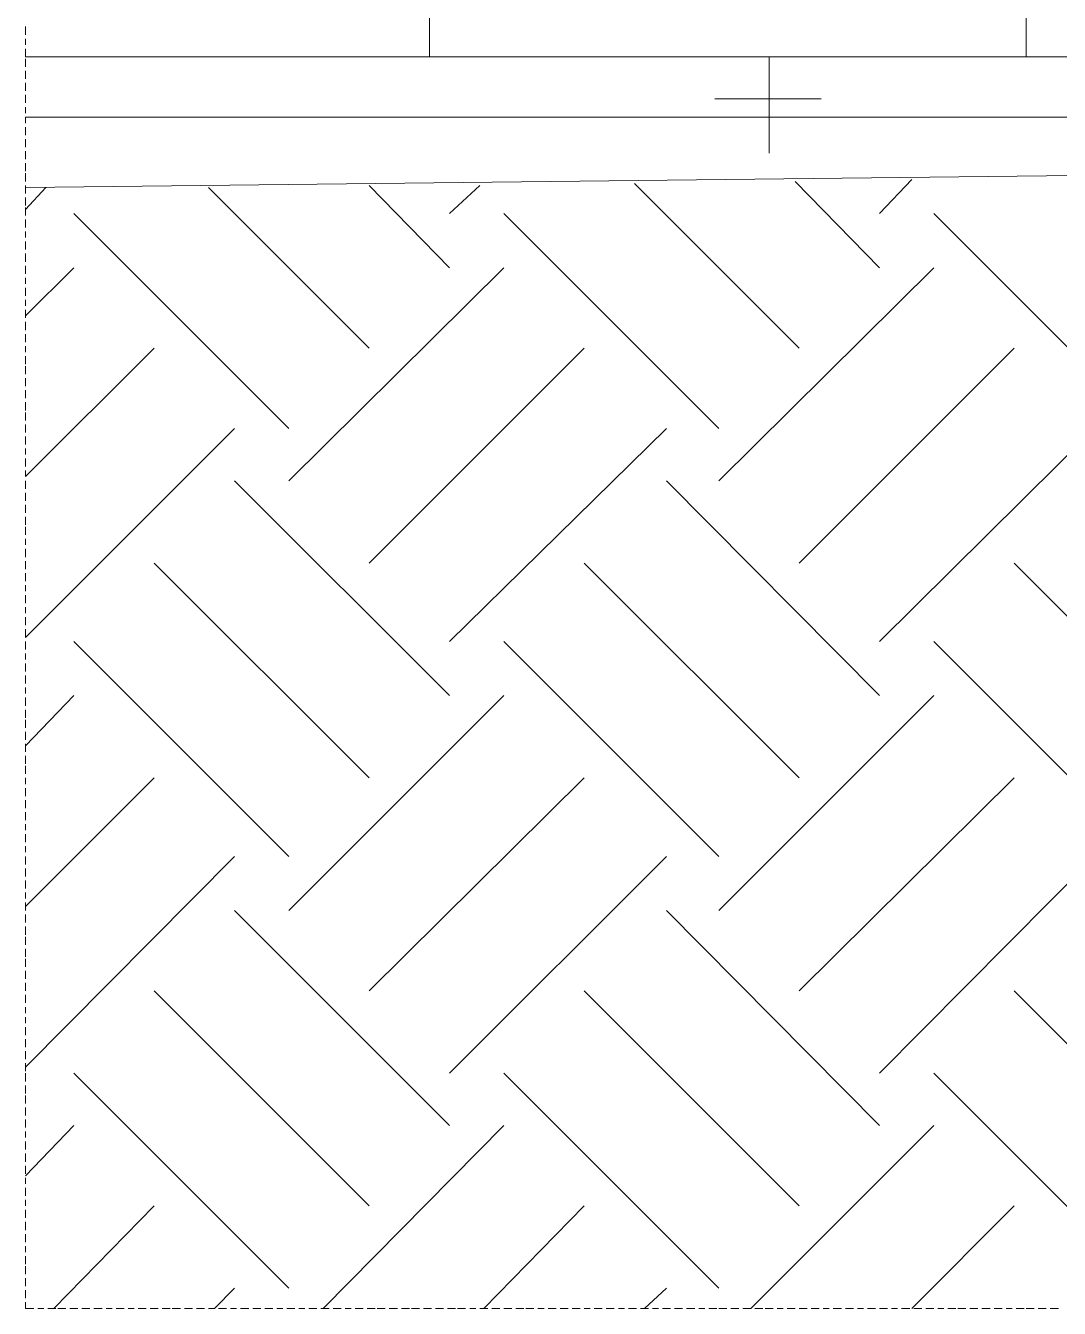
# Model space of a CAD drawing. Header units: millimetres. Extents: x 2928 to 3112, y 1220 to 1280.
# Drawn here: x 3094.189 to 3095.891, y 1250.22 to 1252.333 of the extents above; entities that cross this region are included whole.
import ezdxf

# ---------------------------------------------------------------- set-up
doc = ezdxf.new("R2010")
doc.units = ezdxf.units.MM

msp = doc.modelspace()

# ---------------------------------------------------------------- linework, layer by layer
at = {"color": 7, "linetype": 'Continuous', "lineweight": 9, "true_color": 0x000007}
for points in [[(3095.2406, 1252.65845), (3094.85357, 1252.65845), (3094.85357, 1252.28134)], [(3094.18867, 1252.33096), (3094.18867, 1252.31773), (3094.18867, 1252.31773)], [(3094.18867, 1252.31111), (3094.18867, 1252.30119), (3094.18867, 1252.30119)], [(3094.18867, 1252.29457), (3094.18867, 1252.28134), (3094.18867, 1252.28134)], [(3094.18867, 1252.27803), (3094.18867, 1252.2648), (3094.18867, 1252.2648)], [(3094.18867, 1252.25819), (3094.18867, 1252.24496), (3094.18867, 1252.24496)], [(3094.18867, 1252.23834), (3094.18867, 1252.22511), (3094.18867, 1252.22511)], [(3094.18867, 1252.21849), (3094.18867, 1252.20526), (3094.18867, 1252.20526)], [(3094.18867, 1252.19864), (3094.18867, 1252.18872), (3094.18867, 1252.18872)], [(3094.18867, 1252.1821), (3094.18867, 1252.17218), (3094.18867, 1252.17218)], [(3094.18867, 1252.16556), (3094.18867, 1252.15233), (3094.18867, 1252.15233)], [(3094.18867, 1252.14572), (3094.18867, 1252.13248), (3094.18867, 1252.13248)], [(3094.18867, 1252.12587), (3094.18867, 1252.11264), (3094.18867, 1252.11264)], [(3098.27071, 1252.11264), (3094.18867, 1252.06632), (3094.18867, 1252.06632)], [(3094.18867, 1252.10602), (3094.18867, 1252.09279), (3094.18867, 1252.09279)], [(3094.18867, 1252.08948), (3094.18867, 1252.07625), (3094.18867, 1252.07625)], [(3094.18867, 1252.06963), (3094.18867, 1252.0564), (3094.18867, 1252.0564)], [(3094.18867, 1252.04978), (3094.18867, 1252.03655), (3094.18867, 1252.03655)], [(3094.18867, 1252.03324), (3094.18867, 1252.02001), (3094.18867, 1252.02001)], [(3094.18867, 1252.0134), (3094.18867, 1252.00016), (3094.18867, 1252.00016)], [(3094.18867, 1251.99355), (3094.18867, 1251.98362), (3094.18867, 1251.98362)], [(3094.18867, 1251.97701), (3094.18867, 1251.96378), (3094.18867, 1251.96378)], [(3094.18867, 1251.95716), (3094.18867, 1251.94393), (3094.18867, 1251.94393)], [(3094.18867, 1251.93731), (3094.18867, 1251.92408), (3094.18867, 1251.92408)], [(3094.18867, 1251.91747), (3094.18867, 1251.90754), (3094.18867, 1251.90754)], [(3094.18867, 1251.90093), (3094.18867, 1251.88769), (3094.18867, 1251.88769)], [(3094.18867, 1251.88108), (3094.18867, 1251.87115), (3094.18867, 1251.87115)], [(3094.18867, 1251.86454), (3094.18867, 1251.85131), (3094.18867, 1251.85131)], [(3094.18867, 1251.84469), (3094.18867, 1251.83146), (3094.18867, 1251.83146)], [(3094.18867, 1251.82484), (3094.18867, 1251.81161), (3094.18867, 1251.81161)], [(3094.18867, 1251.80499), (3094.18867, 1251.79507), (3094.18867, 1251.79507)], [(3094.18867, 1251.78845), (3094.18867, 1251.77522), (3094.18867, 1251.77522)], [(3094.18867, 1251.77191), (3094.18867, 1251.75868), (3094.18867, 1251.75868)], [(3094.18867, 1251.75207), (3094.18867, 1251.73883), (3094.18867, 1251.73883)], [(3094.18867, 1251.73222), (3094.18867, 1251.71899), (3094.18867, 1251.71899)], [(3094.18867, 1251.71237), (3094.18867, 1251.69914), (3094.18867, 1251.69914)], [(3094.18867, 1251.69583), (3094.18867, 1251.6826), (3094.18867, 1251.6826)], [(3094.18867, 1251.67598), (3094.18867, 1251.66275), (3094.18867, 1251.66275)], [(3094.18867, 1251.65614), (3094.18867, 1251.6429), (3094.18867, 1251.6429)], [(3094.18867, 1251.63629), (3094.18867, 1251.62636), (3094.18867, 1251.62636)], [(3094.18867, 1251.61975), (3094.18867, 1251.60652), (3094.18867, 1251.60652)], [(3094.18867, 1251.5999), (3094.18867, 1251.58998), (3094.18867, 1251.58998)], [(3094.18867, 1251.58336), (3094.18867, 1251.57013), (3094.18867, 1251.57013)], [(3094.18867, 1251.56351), (3094.18867, 1251.55028), (3094.18867, 1251.55028)], [(3094.18867, 1251.54366), (3094.18867, 1251.53043), (3094.18867, 1251.53043)], [(3094.18867, 1251.52382), (3094.18867, 1251.51058), (3094.18867, 1251.51058)], [(3094.18867, 1251.50728), (3094.18867, 1251.49404), (3094.18867, 1251.49404)], [(3094.18867, 1251.48743), (3094.18867, 1251.4775), (3094.18867, 1251.4775)], [(3094.18867, 1251.47089), (3094.18867, 1251.45766), (3094.18867, 1251.45766)], [(3094.18867, 1251.45104), (3094.18867, 1251.43781), (3094.18867, 1251.43781)], [(3094.18867, 1251.43119), (3094.18867, 1251.41796), (3094.18867, 1251.41796)], [(3094.18867, 1251.41134), (3094.18867, 1251.40142), (3094.18867, 1251.40142)], [(3094.18867, 1251.39481), (3094.18867, 1251.38157), (3094.18867, 1251.38157)], [(3094.18867, 1251.37496), (3094.18867, 1251.36503), (3094.18867, 1251.36503)], [(3094.18867, 1251.35842), (3094.18867, 1251.34519), (3094.18867, 1251.34519)], [(3094.18867, 1251.33857), (3094.18867, 1251.32534), (3094.18867, 1251.32534)], [(3094.18867, 1251.31872), (3094.18867, 1251.30549), (3094.18867, 1251.30549)], [(3094.18867, 1251.29887), (3094.18867, 1251.28895), (3094.18867, 1251.28895)], [(3094.18867, 1251.28233), (3094.18867, 1251.2691), (3094.18867, 1251.2691)], [(3094.18867, 1251.26249), (3094.18867, 1251.24925), (3094.18867, 1251.24925)], [(3094.18867, 1251.24264), (3094.18867, 1251.23271), (3094.18867, 1251.23271)], [(3094.18867, 1251.2261), (3094.18867, 1251.21287), (3094.18867, 1251.21287)], [(3094.18867, 1251.20625), (3094.18867, 1251.19302), (3094.18867, 1251.19302)], [(3094.18867, 1251.18971), (3094.18867, 1251.17648), (3094.18867, 1251.17648)], [(3094.18867, 1251.16986), (3094.18867, 1251.15663), (3094.18867, 1251.15663)], [(3094.18867, 1251.15001), (3094.18867, 1251.13678), (3094.18867, 1251.13678)], [(3094.18867, 1251.13017), (3094.18867, 1251.11694), (3094.18867, 1251.11694)], [(3094.18867, 1251.11363), (3094.18867, 1251.1004), (3094.18867, 1251.1004)], [(3094.18867, 1251.09378), (3094.18867, 1251.08386), (3094.18867, 1251.08386)], [(3094.18867, 1251.07724), (3094.18867, 1251.06401), (3094.18867, 1251.06401)], [(3094.18867, 1251.05739), (3094.18867, 1251.04416), (3094.18867, 1251.04416)], [(3094.18867, 1251.03754), (3094.18867, 1251.02431), (3094.18867, 1251.02431)], [(3094.18867, 1251.0177), (3094.18867, 1251.00777), (3094.18867, 1251.00777)], [(3094.18867, 1251.00116), (3094.18867, 1250.98792), (3094.18867, 1250.98792)], [(3094.18867, 1250.98131), (3094.18867, 1250.97138), (3094.18867, 1250.97138)], [(3094.18867, 1250.96477), (3094.18867, 1250.95154), (3094.18867, 1250.95154)], [(3094.18867, 1250.94492), (3094.18867, 1250.93169), (3094.18867, 1250.93169)], [(3094.18867, 1250.92507), (3094.18867, 1250.91184), (3094.18867, 1250.91184)], [(3094.18867, 1250.90522), (3094.18867, 1250.8953), (3094.18867, 1250.8953)], [(3094.18867, 1250.88868), (3094.18867, 1250.87545), (3094.18867, 1250.87545)], [(3094.18867, 1250.86884), (3094.18867, 1250.8556), (3094.18867, 1250.8556)], [(3094.18867, 1250.84899), (3094.18867, 1250.83576), (3094.18867, 1250.83576)], [(3094.18867, 1250.83245), (3094.18867, 1250.81922), (3094.18867, 1250.81922)], [(3094.18867, 1250.8126), (3094.18867, 1250.79937), (3094.18867, 1250.79937)], [(3094.18867, 1250.79606), (3094.18867, 1250.78283), (3094.18867, 1250.78283)], [(3094.18867, 1250.77621), (3094.18867, 1250.76298), (3094.18867, 1250.76298)], [(3094.18867, 1250.75637), (3094.18867, 1250.74313), (3094.18867, 1250.74313)], [(3094.18867, 1250.73652), (3094.18867, 1250.72329), (3094.18867, 1250.72329)], [(3094.18867, 1250.71667), (3094.18867, 1250.70675), (3094.18867, 1250.70675)], [(3094.18867, 1250.70013), (3094.18867, 1250.69021), (3094.18867, 1250.69021)], [(3094.18867, 1250.68359), (3094.18867, 1250.67036), (3094.18867, 1250.67036)], [(3094.18867, 1250.66374), (3094.18867, 1250.65051), (3094.18867, 1250.65051)], [(3094.18867, 1250.64389), (3094.18867, 1250.63066), (3094.18867, 1250.63066)], [(3094.18867, 1250.62405), (3094.18867, 1250.61081), (3094.18867, 1250.61081)], [(3094.18867, 1250.60751), (3094.18867, 1250.59427), (3094.18867, 1250.59427)], [(3094.18867, 1250.58766), (3094.18867, 1250.57443), (3094.18867, 1250.57443)], [(3094.18867, 1250.57112), (3094.18867, 1250.55789), (3094.18867, 1250.55789)], [(3094.18867, 1250.55127), (3094.18867, 1250.53804), (3094.18867, 1250.53804)], [(3094.18867, 1250.53142), (3094.18867, 1250.51819), (3094.18867, 1250.51819)], [(3094.18867, 1250.51158), (3094.18867, 1250.50165), (3094.18867, 1250.50165)], [(3094.18867, 1250.49504), (3094.18867, 1250.4818), (3094.18867, 1250.4818)], [(3094.18867, 1250.47519), (3094.18867, 1250.46196), (3094.18867, 1250.46196)], [(3094.18867, 1250.45534), (3094.18867, 1250.44211), (3094.18867, 1250.44211)], [(3094.18867, 1250.43549), (3094.18867, 1250.42557), (3094.18867, 1250.42557)], [(3094.18867, 1250.41895), (3094.18867, 1250.40572), (3094.18867, 1250.40572)], [(3094.18867, 1250.3991), (3094.18867, 1250.38918), (3094.18867, 1250.38918)], [(3094.18867, 1250.38256), (3094.18867, 1250.36933), (3094.18867, 1250.36933)], [(3094.18867, 1250.36272), (3094.18867, 1250.34948), (3094.18867, 1250.34948)], [(3094.18867, 1250.34287), (3094.18867, 1250.32964), (3094.18867, 1250.32964)], [(3094.18867, 1250.32302), (3094.18867, 1250.3131), (3094.18867, 1250.3131)], [(3094.18867, 1250.30648), (3094.18867, 1250.29325), (3094.18867, 1250.29325)], [(3094.18867, 1250.28994), (3094.18867, 1250.27671), (3094.18867, 1250.27671)], [(3094.18867, 1250.27009), (3094.18867, 1250.25686), (3094.18867, 1250.25686)], [(3094.18867, 1250.25025), (3094.18867, 1250.23701), (3094.18867, 1250.23701)], [(3094.18867, 1250.2304), (3094.18867, 1250.22047), (3094.2019, 1250.22047)], [(3094.20851, 1250.22047), (3094.21844, 1250.22047), (3094.21844, 1250.22047)], [(3094.22505, 1250.22047), (3094.23828, 1250.22047), (3094.23828, 1250.22047)], [(3094.24159, 1250.22047), (3094.25482, 1250.22047), (3094.25482, 1250.22047)], [(3094.26144, 1250.22047), (3094.27467, 1250.22047), (3094.27467, 1250.22047)], [(3094.28129, 1250.22047), (3094.29452, 1250.22047), (3094.29452, 1250.22047)], [(3094.30114, 1250.22047), (3094.31437, 1250.22047), (3094.31437, 1250.22047)], [(3094.32098, 1250.22047), (3094.33091, 1250.22047), (3094.33091, 1250.22047)], [(3094.33752, 1250.22047), (3094.35076, 1250.22047), (3094.35076, 1250.22047)], [(3094.35737, 1250.22047), (3094.3673, 1250.22047), (3094.3673, 1250.22047)], [(3094.37391, 1250.22047), (3094.38714, 1250.22047), (3094.38714, 1250.22047)], [(3094.39376, 1250.22047), (3094.40699, 1250.22047), (3094.40699, 1250.22047)], [(3094.41361, 1250.22047), (3094.42684, 1250.22047), (3094.42684, 1250.22047)], [(3094.43015, 1250.22047), (3094.44338, 1250.22047), (3094.44338, 1250.22047)], [(3094.45, 1250.22047), (3094.46323, 1250.22047), (3094.46323, 1250.22047)], [(3094.46984, 1250.22047), (3094.48308, 1250.22047), (3094.48308, 1250.22047)], [(3094.48969, 1250.22047), (3094.49962, 1250.22047), (3094.49962, 1250.22047)], [(3094.50623, 1250.22047), (3094.51946, 1250.22047), (3094.51946, 1250.22047)], [(3094.52608, 1250.22047), (3094.536, 1250.22047), (3094.536, 1250.22047)], [(3094.54262, 1250.22047), (3094.55585, 1250.22047), (3094.55585, 1250.22047)], [(3094.56247, 1250.22047), (3094.5757, 1250.22047), (3094.5757, 1250.22047)], [(3094.58231, 1250.22047), (3094.59555, 1250.22047), (3094.59555, 1250.22047)], [(3094.60216, 1250.22047), (3094.61209, 1250.22047), (3094.61209, 1250.22047)], [(3094.6187, 1250.22047), (3094.63193, 1250.22047), (3094.63193, 1250.22047)], [(3094.63855, 1250.22047), (3094.64847, 1250.22047), (3094.64847, 1250.22047)], [(3094.65509, 1250.22047), (3094.66832, 1250.22047), (3094.66832, 1250.22047)], [(3094.67494, 1250.22047), (3094.68817, 1250.22047), (3094.68817, 1250.22047)], [(3094.69479, 1250.22047), (3094.70802, 1250.22047), (3094.70802, 1250.22047)], [(3094.71463, 1250.22047), (3094.72456, 1250.22047), (3094.72456, 1250.22047)], [(3094.73117, 1250.22047), (3094.74441, 1250.22047), (3094.74441, 1250.22047)], [(3094.75102, 1250.22047), (3094.76425, 1250.22047), (3094.76425, 1250.22047)], [(3094.76756, 1250.22047), (3094.78079, 1250.22047), (3094.78079, 1250.22047)], [(3094.78741, 1250.22047), (3094.80064, 1250.22047), (3094.80064, 1250.22047)], [(3094.80726, 1250.22047), (3094.82049, 1250.22047), (3094.82049, 1250.22047)], [(3094.8238, 1250.22047), (3094.83703, 1250.22047), (3094.83703, 1250.22047)], [(3094.84364, 1250.22047), (3094.85688, 1250.22047), (3094.85688, 1250.22047)], [(3094.86349, 1250.22047), (3094.87672, 1250.22047), (3094.87672, 1250.22047)], [(3094.88334, 1250.22047), (3094.89657, 1250.22047), (3094.89657, 1250.22047)], [(3094.89988, 1250.22047), (3094.91311, 1250.22047), (3094.91311, 1250.22047)], [(3094.91973, 1250.22047), (3094.92965, 1250.22047), (3094.92965, 1250.22047)], [(3094.93627, 1250.22047), (3094.9495, 1250.22047), (3094.9495, 1250.22047)], [(3094.95612, 1250.22047), (3094.96935, 1250.22047), (3094.96935, 1250.22047)], [(3094.97596, 1250.22047), (3094.9892, 1250.22047), (3094.9892, 1250.22047)], [(3094.99581, 1250.22047), (3095.00904, 1250.22047), (3095.00904, 1250.22047)], [(3095.01235, 1250.22047), (3095.02558, 1250.22047), (3095.02558, 1250.22047)], [(3095.0322, 1250.22047), (3095.04212, 1250.22047), (3095.04212, 1250.22047)], [(3095.04874, 1250.22047), (3095.06197, 1250.22047), (3095.06197, 1250.22047)], [(3095.06859, 1250.22047), (3095.08182, 1250.22047), (3095.08182, 1250.22047)], [(3095.08843, 1250.22047), (3095.10167, 1250.22047), (3095.10167, 1250.22047)], [(3095.10828, 1250.22047), (3095.11821, 1250.22047), (3095.11821, 1250.22047)], [(3095.12482, 1250.22047), (3095.13805, 1250.22047), (3095.13805, 1250.22047)], [(3095.14467, 1250.22047), (3095.1579, 1250.22047), (3095.1579, 1250.22047)], [(3095.16452, 1250.22047), (3095.17444, 1250.22047), (3095.17444, 1250.22047)], [(3095.18106, 1250.22047), (3095.19429, 1250.22047), (3095.19429, 1250.22047)], [(3095.20091, 1250.22047), (3095.21414, 1250.22047), (3095.21414, 1250.22047)], [(3095.22075, 1250.22047), (3095.23068, 1250.22047), (3095.23068, 1250.22047)], [(3095.23729, 1250.22047), (3095.25053, 1250.22047), (3095.25053, 1250.22047)], [(3095.25714, 1250.22047), (3095.27037, 1250.22047), (3095.27037, 1250.22047)], [(3095.27699, 1250.22047), (3095.29022, 1250.22047), (3095.29022, 1250.22047)], [(3095.29684, 1250.22047), (3095.30676, 1250.22047), (3095.30676, 1250.22047)], [(3095.31338, 1250.22047), (3095.32661, 1250.22047), (3095.32661, 1250.22047)], [(3095.32992, 1250.22047), (3095.34315, 1250.22047), (3095.34315, 1250.22047)], [(3095.34977, 1250.22047), (3095.363, 1250.22047), (3095.363, 1250.22047)], [(3095.36961, 1250.22047), (3095.38284, 1250.22047), (3095.38284, 1250.22047)], [(3095.38946, 1250.22047), (3095.40269, 1250.22047), (3095.40269, 1250.22047)], [(3095.406, 1250.22047), (3095.41923, 1250.22047), (3095.41923, 1250.22047)], [(3095.42585, 1250.22047), (3095.43577, 1250.22047), (3095.43577, 1250.22047)], [(3095.44239, 1250.22047), (3095.45562, 1250.22047), (3095.45562, 1250.22047)], [(3095.46224, 1250.22047), (3095.47547, 1250.22047), (3095.47547, 1250.22047)], [(3095.48208, 1250.22047), (3095.49532, 1250.22047), (3095.49532, 1250.22047)], [(3095.50193, 1250.22047), (3095.51186, 1250.22047), (3095.51186, 1250.22047)], [(3095.51847, 1250.22047), (3095.5317, 1250.22047), (3095.5317, 1250.22047)], [(3095.53832, 1250.22047), (3095.55155, 1250.22047), (3095.55155, 1250.22047)], [(3095.55817, 1250.22047), (3095.56809, 1250.22047), (3095.56809, 1250.22047)], [(3095.57471, 1250.22047), (3095.58794, 1250.22047), (3095.58794, 1250.22047)], [(3095.59456, 1250.22047), (3095.60779, 1250.22047), (3095.60779, 1250.22047)], [(3095.6144, 1250.22047), (3095.62433, 1250.22047), (3095.62433, 1250.22047)], [(3095.63094, 1250.22047), (3095.64418, 1250.22047), (3095.64418, 1250.22047)], [(3095.65079, 1250.22047), (3095.66402, 1250.22047), (3095.66402, 1250.22047)], [(3095.67064, 1250.22047), (3095.68387, 1250.22047), (3095.68387, 1250.22047)], [(3095.69049, 1250.22047), (3095.70041, 1250.22047), (3095.70041, 1250.22047)], [(3095.70703, 1250.22047), (3095.72026, 1250.22047), (3095.72026, 1250.22047)], [(3095.72357, 1250.22047), (3095.7368, 1250.22047), (3095.7368, 1250.22047)], [(3095.74341, 1250.22047), (3095.75665, 1250.22047), (3095.75665, 1250.22047)], [(3095.76326, 1250.22047), (3095.77649, 1250.22047), (3095.77649, 1250.22047)], [(3095.78311, 1250.22047), (3095.79634, 1250.22047), (3095.79634, 1250.22047)], [(3095.80296, 1250.22047), (3095.81288, 1250.22047), (3095.81288, 1250.22047)], [(3095.8195, 1250.22047), (3095.83273, 1250.22047), (3095.83273, 1250.22047)], [(3095.83604, 1250.22047), (3095.84927, 1250.22047), (3095.84927, 1250.22047)], [(3095.85589, 1250.22047), (3095.86912, 1250.22047), (3095.86912, 1250.22047)], [(3095.87573, 1250.22047), (3095.88897, 1250.22047), (3095.88897, 1250.22047)]]:
    msp.add_lwpolyline(points, dxfattribs=at)
msp.add_lwpolyline([(3095.83604, 1252.4302), (3097.33786, 1252.4302), (3097.33786, 1252.28134), (3095.83604, 1252.28134)], close=True, dxfattribs=at)
at = {"color": 252, "linetype": 'Continuous', "lineweight": 5, "true_color": 0x989898}
for points in [[(3095.83604, 1252.28134), (3094.18867, 1252.28134), (3094.18867, 1252.28134)], [(3096.63657, 1252.1821), (3094.18867, 1252.1821), (3094.18867, 1252.1821)]]:
    msp.add_lwpolyline(points, dxfattribs=at)
at = {"color": 9, "linetype": 'Continuous', "lineweight": 5, "true_color": 0xbababa}
for points in [[(3095.41262, 1252.12256), (3095.41262, 1252.28134), (3095.41262, 1252.28134)], [(3095.3233, 1252.21188), (3095.49862, 1252.21188), (3095.49862, 1252.21188)], [(3095.59456, 1252.02332), (3095.64748, 1252.07956), (3095.64748, 1252.07956)], [(3094.18867, 1252.02994), (3094.22175, 1252.06632), (3094.22175, 1252.06632)], [(3094.75433, 1251.80169), (3094.48969, 1252.06632), (3094.48969, 1252.06632)], [(3094.88665, 1251.93401), (3094.75433, 1252.06963), (3094.75433, 1252.06963)], [(3094.88665, 1252.02332), (3094.93627, 1252.06963), (3094.93627, 1252.06963)], [(3095.46224, 1251.80169), (3095.19098, 1252.07294), (3095.19098, 1252.07294)], [(3095.59456, 1251.93401), (3095.45562, 1252.07625), (3095.45562, 1252.07625)], [(3094.62201, 1251.66937), (3094.26806, 1252.02332), (3094.26806, 1252.02332)], [(3095.32992, 1251.66937), (3094.97596, 1252.02332), (3094.97596, 1252.02332)], [(3096.03782, 1251.66937), (3095.68387, 1252.02332), (3095.68387, 1252.02332)], [(3094.18867, 1251.85461), (3094.26806, 1251.93401), (3094.26806, 1251.93401)], [(3094.62201, 1251.58336), (3094.97596, 1251.93401), (3094.97596, 1251.93401)], [(3095.32992, 1251.58336), (3095.68387, 1251.93401), (3095.68387, 1251.93401)], [(3094.18867, 1251.58998), (3094.40038, 1251.80169), (3094.40038, 1251.80169)], [(3094.75433, 1251.44773), (3095.10828, 1251.80169), (3095.10828, 1251.80169)], [(3095.46224, 1251.44773), (3095.81619, 1251.80169), (3095.81619, 1251.80169)], [(3094.18867, 1251.32534), (3094.53269, 1251.66937), (3094.53269, 1251.66937)], [(3094.88665, 1251.31872), (3095.24391, 1251.66937), (3095.24391, 1251.66937)], [(3095.59456, 1251.31872), (3095.94851, 1251.66937), (3095.94851, 1251.66937)], [(3094.88665, 1251.22941), (3094.53269, 1251.58336), (3094.53269, 1251.58336)], [(3095.59456, 1251.22941), (3095.24391, 1251.58336), (3095.24391, 1251.58336)], [(3094.75433, 1251.09378), (3094.40038, 1251.44773), (3094.40038, 1251.44773)], [(3095.46224, 1251.09378), (3095.10828, 1251.44773), (3095.10828, 1251.44773)], [(3096.17014, 1251.09378), (3095.81619, 1251.44773), (3095.81619, 1251.44773)], [(3094.62201, 1250.96477), (3094.26806, 1251.31872), (3094.26806, 1251.31872)], [(3095.32992, 1250.96477), (3094.97596, 1251.31872), (3094.97596, 1251.31872)], [(3096.03782, 1250.96477), (3095.68387, 1251.31872), (3095.68387, 1251.31872)], [(3094.18867, 1251.14671), (3094.26806, 1251.22941), (3094.26806, 1251.22941)], [(3094.62201, 1250.87545), (3094.97596, 1251.22941), (3094.97596, 1251.22941)], [(3095.32992, 1250.87545), (3095.68387, 1251.22941), (3095.68387, 1251.22941)], [(3094.18867, 1250.88207), (3094.40038, 1251.09378), (3094.40038, 1251.09378)], [(3094.75433, 1250.74313), (3095.10828, 1251.09378), (3095.10828, 1251.09378)], [(3095.46224, 1250.74313), (3095.81619, 1251.09378), (3095.81619, 1251.09378)], [(3094.18867, 1250.61743), (3094.53269, 1250.96477), (3094.53269, 1250.96477)], [(3094.88665, 1250.60751), (3095.24391, 1250.96477), (3095.24391, 1250.96477)], [(3095.59456, 1250.60751), (3095.94851, 1250.96477), (3095.94851, 1250.96477)], [(3094.88665, 1250.5215), (3094.53269, 1250.87545), (3094.53269, 1250.87545)], [(3095.59456, 1250.5215), (3095.24391, 1250.87545), (3095.24391, 1250.87545)], [(3094.75433, 1250.38918), (3094.40038, 1250.74313), (3094.40038, 1250.74313)], [(3095.46224, 1250.38918), (3095.10828, 1250.74313), (3095.10828, 1250.74313)], [(3096.17014, 1250.38918), (3095.81619, 1250.74313), (3095.81619, 1250.74313)], [(3094.62201, 1250.25355), (3094.26806, 1250.60751), (3094.26806, 1250.60751)], [(3095.32992, 1250.25355), (3094.97596, 1250.60751), (3094.97596, 1250.60751)], [(3096.03782, 1250.25355), (3095.68387, 1250.60751), (3095.68387, 1250.60751)], [(3094.18867, 1250.4388), (3094.26806, 1250.5215), (3094.26806, 1250.5215)], [(3094.67825, 1250.22047), (3094.97596, 1250.5215), (3094.97596, 1250.5215)], [(3095.38284, 1250.22047), (3095.68387, 1250.5215), (3095.68387, 1250.5215)], [(3094.23498, 1250.22047), (3094.40038, 1250.38918), (3094.40038, 1250.38918)], [(3094.94288, 1250.22047), (3095.10828, 1250.38918), (3095.10828, 1250.38918)], [(3095.64748, 1250.22047), (3095.81619, 1250.38918), (3095.81619, 1250.38918)], [(3094.49962, 1250.22047), (3094.53269, 1250.25355), (3094.53269, 1250.25355)], [(3095.20752, 1250.22047), (3095.24391, 1250.25355), (3095.24391, 1250.25355)]]:
    msp.add_lwpolyline(points, dxfattribs=at)

doc.saveas('drawing.dxf')
